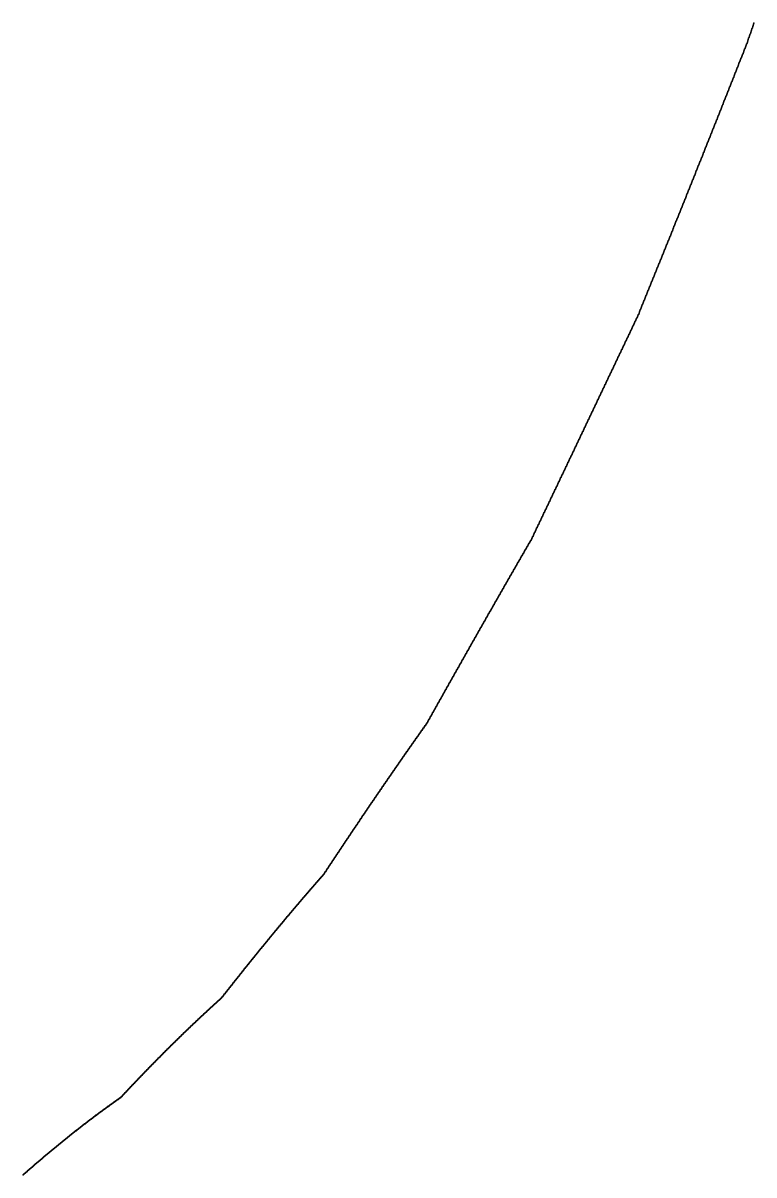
# Model space of a CAD drawing. Header units: metres. Extents: x 0 to 360, y 46 to 216.
# Drawn here: x 225 to 235.48, y 55.87 to 72.39 of the extents above; entities that cross this region are included whole.
import ezdxf

# ---------------------------------------------------------------- set-up
doc = ezdxf.new("R2010")
doc.units = ezdxf.units.M

msp = doc.modelspace()

# ---------------------------------------------------------------- linework, layer by layer
for p in [(235.466, 72.356), (235.472, 72.373), (235.478, 72.389), (235.408, 72.188), (235.414, 72.205), (235.42, 72.222), (235.426, 72.239), (235.431, 72.255), (235.437, 72.272), (235.443, 72.289), (235.449, 72.306), (235.455, 72.322), (235.461, 72.339), (235.35, 72.028), (235.356, 72.043), (235.362, 72.058), (235.367, 72.072), (235.373, 72.087), (235.379, 72.102), (235.385, 72.117), (235.391, 72.134), (235.396, 72.155), (235.402, 72.172), (235.286, 71.866), (235.292, 71.881), (235.298, 71.895), (235.303, 71.91), (235.309, 71.925), (235.315, 71.94), (235.321, 71.954), (235.327, 71.969), (235.332, 71.984), (235.338, 71.999), (235.344, 72.013), (235.216, 71.689), (235.222, 71.704), (235.228, 71.719), (235.234, 71.733), (235.239, 71.748), (235.245, 71.763), (235.251, 71.777), (235.257, 71.792), (235.263, 71.807), (235.268, 71.822), (235.274, 71.836), (235.28, 71.851), (235.152, 71.527), (235.158, 71.542), (235.164, 71.557), (235.169, 71.571), (235.175, 71.586), (235.181, 71.601), (235.187, 71.615), (235.193, 71.63), (235.199, 71.645), (235.204, 71.66), (235.21, 71.674), (235.088, 71.365), (235.094, 71.38), (235.1, 71.395), (235.105, 71.41), (235.111, 71.424), (235.117, 71.439), (235.123, 71.454), (235.129, 71.468), (235.135, 71.483), (235.14, 71.498), (235.146, 71.512), (235.024, 71.204), (235.03, 71.219), (235.036, 71.233), (235.041, 71.248), (235.047, 71.263), (235.053, 71.277), (235.059, 71.292), (235.065, 71.307), (235.071, 71.321), (235.076, 71.336), (235.082, 71.351), (234.954, 71.028), (234.96, 71.043), (234.966, 71.057), (234.972, 71.072), (234.977, 71.087), (234.983, 71.101), (234.989, 71.116), (234.995, 71.131), (235.001, 71.145), (235.006, 71.16), (235.012, 71.175), (235.018, 71.189), (234.89, 70.867), (234.896, 70.882), (234.902, 70.896), (234.908, 70.911), (234.913, 70.925), (234.919, 70.94), (234.925, 70.955), (234.931, 70.969), (234.937, 70.984), (234.942, 70.999), (234.948, 71.013), (234.826, 70.706), (234.832, 70.721), (234.838, 70.735), (234.843, 70.75), (234.849, 70.764), (234.855, 70.779), (234.861, 70.794), (234.867, 70.808), (234.873, 70.823), (234.878, 70.838), (234.884, 70.852), (234.756, 70.531), (234.762, 70.545), (234.768, 70.56), (234.774, 70.574), (234.779, 70.589), (234.785, 70.604), (234.791, 70.618), (234.797, 70.633), (234.803, 70.648), (234.809, 70.662), (234.814, 70.677), (234.82, 70.691), (234.692, 70.37), (234.698, 70.385), (234.704, 70.399), (234.71, 70.414), (234.715, 70.429), (234.721, 70.443), (234.727, 70.458), (234.733, 70.472), (234.739, 70.487), (234.745, 70.501), (234.75, 70.516), (234.628, 70.21), (234.634, 70.224), (234.64, 70.239), (234.646, 70.254), (234.651, 70.268), (234.657, 70.283), (234.663, 70.297), (234.669, 70.312), (234.675, 70.326), (234.68, 70.341), (234.686, 70.356), (234.558, 70.035), (234.564, 70.05), (234.57, 70.064), (234.576, 70.079), (234.581, 70.093), (234.587, 70.108), (234.593, 70.123), (234.599, 70.137), (234.605, 70.152), (234.611, 70.166), (234.616, 70.181), (234.622, 70.195), (234.494, 69.875), (234.5, 69.89), (234.506, 69.904), (234.512, 69.919), (234.517, 69.934), (234.523, 69.948), (234.529, 69.963), (234.535, 69.977), (234.541, 69.992), (234.547, 70.006), (234.552, 70.021), (234.43, 69.716), (234.436, 69.73), (234.442, 69.745), (234.448, 69.759), (234.453, 69.774), (234.459, 69.788), (234.465, 69.803), (234.471, 69.817), (234.477, 69.832), (234.483, 69.846), (234.488, 69.861), (234.36, 69.542), (234.366, 69.556), (234.372, 69.571), (234.378, 69.585), (234.384, 69.6), (234.389, 69.614), (234.395, 69.629), (234.401, 69.643), (234.407, 69.658), (234.413, 69.672), (234.418, 69.687), (234.424, 69.701), (234.296, 69.383), (234.302, 69.397), (234.308, 69.412), (234.314, 69.426), (234.319, 69.441), (234.325, 69.455), (234.331, 69.47), (234.337, 69.484), (234.343, 69.499), (234.349, 69.513), (234.354, 69.527), (234.226, 69.209), (234.232, 69.224), (234.238, 69.238), (234.244, 69.253), (234.25, 69.267), (234.255, 69.282), (234.261, 69.296), (234.267, 69.311), (234.273, 69.325), (234.279, 69.339), (234.285, 69.354), (234.29, 69.368), (234.162, 69.051), (234.168, 69.065), (234.174, 69.08), (234.18, 69.094), (234.186, 69.108), (234.191, 69.123), (234.197, 69.137), (234.203, 69.152), (234.209, 69.166), (234.215, 69.181), (234.22, 69.195), (234.092, 68.878), (234.098, 68.892), (234.104, 68.907), (234.11, 68.921), (234.116, 68.936), (234.122, 68.95), (234.127, 68.964), (234.133, 68.979), (234.139, 68.993), (234.145, 69.008), (234.151, 69.022), (234.156, 69.036), (234.028, 68.72), (234.034, 68.734), (234.04, 68.749), (234.046, 68.763), (234.052, 68.777), (234.057, 68.792), (234.063, 68.806), (234.069, 68.82), (234.075, 68.835), (234.081, 68.849), (234.087, 68.864), (233.964, 68.562), (233.97, 68.576), (233.976, 68.591), (233.982, 68.605), (233.988, 68.619), (233.993, 68.634), (233.999, 68.648), (234.005, 68.662), (234.011, 68.677), (234.017, 68.691), (234.023, 68.705), (233.894, 68.39), (233.9, 68.404), (233.906, 68.419), (233.912, 68.433), (233.918, 68.447), (233.924, 68.462), (233.929, 68.476), (233.935, 68.49), (233.941, 68.505), (233.947, 68.519), (233.953, 68.533), (233.958, 68.548), (233.83, 68.23), (233.836, 68.247), (233.842, 68.261), (233.848, 68.275), (233.854, 68.29), (233.859, 68.304), (233.865, 68.318), (233.871, 68.333), (233.877, 68.347), (233.883, 68.361), (233.889, 68.376), (233.749, 68.056), (233.755, 68.068), (233.76, 68.08), (233.766, 68.093), (233.772, 68.105), (233.778, 68.117), (233.784, 68.129), (233.79, 68.142), (233.795, 68.154), (233.801, 68.166), (233.807, 68.178), (233.813, 68.19), (233.819, 68.203), (233.825, 68.215), (233.673, 67.897), (233.679, 67.909), (233.685, 67.922), (233.691, 67.934), (233.696, 67.946), (233.702, 67.958), (233.708, 67.971), (233.714, 67.983), (233.72, 67.995), (233.726, 68.007), (233.731, 68.019), (233.737, 68.032), (233.743, 68.044), (233.592, 67.726), (233.597, 67.738), (233.603, 67.75), (233.609, 67.763), (233.615, 67.775), (233.621, 67.787), (233.627, 67.799), (233.632, 67.812), (233.638, 67.824), (233.644, 67.836), (233.65, 67.848), (233.656, 67.861), (233.661, 67.873), (233.667, 67.885), (233.516, 67.567), (233.522, 67.579), (233.528, 67.592), (233.533, 67.604), (233.539, 67.616), (233.545, 67.628), (233.551, 67.64), (233.557, 67.653), (233.562, 67.665), (233.568, 67.677), (233.574, 67.689), (233.58, 67.702), (233.586, 67.714), (233.434, 67.396), (233.44, 67.408), (233.446, 67.42), (233.452, 67.432), (233.458, 67.445), (233.463, 67.457), (233.469, 67.469), (233.475, 67.481), (233.481, 67.494), (233.487, 67.506), (233.493, 67.518), (233.498, 67.53), (233.504, 67.543), (233.51, 67.555), (233.359, 67.237), (233.364, 67.249), (233.37, 67.261), (233.376, 67.273), (233.382, 67.286), (233.388, 67.298), (233.394, 67.31), (233.399, 67.322), (233.405, 67.335), (233.411, 67.347), (233.417, 67.359), (233.423, 67.371), (233.429, 67.384), (233.277, 67.065), (233.283, 67.078), (233.289, 67.09), (233.295, 67.102), (233.3, 67.114), (233.306, 67.127), (233.312, 67.139), (233.318, 67.151), (233.324, 67.163), (233.33, 67.175), (233.335, 67.188), (233.341, 67.2), (233.347, 67.212), (233.353, 67.224), (233.201, 66.906), (233.207, 66.918), (233.213, 66.931), (233.219, 66.943), (233.225, 66.955), (233.23, 66.967), (233.236, 66.98), (233.242, 66.992), (233.248, 67.004), (233.254, 67.016), (233.26, 67.029), (233.265, 67.041), (233.271, 67.053), (233.12, 66.735), (233.126, 66.747), (233.131, 66.759), (233.137, 66.771), (233.143, 66.784), (233.149, 66.796), (233.155, 66.808), (233.161, 66.82), (233.166, 66.833), (233.172, 66.845), (233.178, 66.857), (233.184, 66.869), (233.19, 66.882), (233.196, 66.894), (233.044, 66.576), (233.05, 66.588), (233.056, 66.6), (233.062, 66.612), (233.067, 66.625), (233.073, 66.637), (233.079, 66.649), (233.085, 66.661), (233.091, 66.674), (233.097, 66.686), (233.102, 66.698), (233.108, 66.71), (233.114, 66.723), (232.963, 66.404), (232.968, 66.416), (232.974, 66.429), (232.98, 66.441), (232.986, 66.453), (232.992, 66.465), (232.997, 66.478), (233.003, 66.49), (233.009, 66.502), (233.015, 66.514), (233.021, 66.527), (233.027, 66.539), (233.032, 66.551), (233.038, 66.563), (232.887, 66.245), (232.893, 66.257), (232.898, 66.269), (232.904, 66.282), (232.91, 66.294), (232.916, 66.306), (232.922, 66.318), (232.928, 66.331), (232.933, 66.343), (232.939, 66.355), (232.945, 66.367), (232.951, 66.38), (232.957, 66.392), (232.805, 66.074), (232.811, 66.086), (232.817, 66.098), (232.823, 66.11), (232.829, 66.123), (232.834, 66.135), (232.84, 66.147), (232.846, 66.159), (232.852, 66.172), (232.858, 66.184), (232.864, 66.196), (232.869, 66.208), (232.875, 66.221), (232.881, 66.233), (232.73, 65.915), (232.735, 65.927), (232.741, 65.939), (232.747, 65.951), (232.753, 65.963), (232.759, 65.976), (232.764, 65.988), (232.77, 66), (232.776, 66.012), (232.782, 66.025), (232.788, 66.037), (232.794, 66.049), (232.799, 66.061), (232.648, 65.743), (232.654, 65.755), (232.66, 65.768), (232.665, 65.78), (232.671, 65.792), (232.677, 65.804), (232.683, 65.817), (232.689, 65.829), (232.695, 65.841), (232.7, 65.853), (232.706, 65.866), (232.712, 65.878), (232.718, 65.89), (232.724, 65.902), (232.572, 65.584), (232.578, 65.596), (232.584, 65.609), (232.59, 65.621), (232.596, 65.633), (232.601, 65.645), (232.607, 65.658), (232.613, 65.67), (232.619, 65.682), (232.625, 65.694), (232.63, 65.706), (232.636, 65.719), (232.642, 65.731), (232.491, 65.413), (232.496, 65.425), (232.502, 65.437), (232.508, 65.45), (232.514, 65.462), (232.52, 65.474), (232.526, 65.486), (232.531, 65.499), (232.537, 65.511), (232.543, 65.523), (232.549, 65.535), (232.555, 65.547), (232.561, 65.56), (232.566, 65.572), (232.415, 65.254), (232.421, 65.266), (232.427, 65.278), (232.432, 65.291), (232.438, 65.303), (232.444, 65.315), (232.45, 65.327), (232.456, 65.34), (232.462, 65.352), (232.467, 65.364), (232.473, 65.376), (232.479, 65.388), (232.485, 65.401), (232.333, 65.083), (232.339, 65.095), (232.345, 65.107), (232.351, 65.12), (232.357, 65.132), (232.362, 65.144), (232.368, 65.156), (232.374, 65.168), (232.38, 65.181), (232.386, 65.193), (232.392, 65.205), (232.397, 65.217), (232.403, 65.23), (232.409, 65.242), (232.246, 64.916), (232.252, 64.926), (232.258, 64.936), (232.263, 64.946), (232.269, 64.956), (232.275, 64.966), (232.281, 64.976), (232.287, 64.986), (232.293, 64.996), (232.298, 65.007), (232.304, 65.022), (232.31, 65.034), (232.316, 65.046), (232.322, 65.059), (232.328, 65.071), (232.153, 64.754), (232.159, 64.764), (232.164, 64.774), (232.17, 64.785), (232.176, 64.795), (232.182, 64.805), (232.188, 64.815), (232.194, 64.825), (232.199, 64.835), (232.205, 64.845), (232.211, 64.855), (232.217, 64.865), (232.223, 64.875), (232.228, 64.885), (232.234, 64.895), (232.24, 64.905), (232.06, 64.593), (232.065, 64.603), (232.071, 64.613), (232.077, 64.623), (232.083, 64.633), (232.089, 64.643), (232.094, 64.653), (232.1, 64.663), (232.106, 64.673), (232.112, 64.684), (232.118, 64.694), (232.124, 64.704), (232.129, 64.714), (232.135, 64.724), (232.141, 64.734), (232.147, 64.744), (231.96, 64.42), (231.966, 64.43), (231.972, 64.441), (231.978, 64.451), (231.984, 64.461), (231.99, 64.471), (231.995, 64.481), (232.001, 64.491), (232.007, 64.501), (232.013, 64.512), (232.019, 64.522), (232.025, 64.532), (232.03, 64.542), (232.036, 64.552), (232.042, 64.562), (232.048, 64.572), (232.054, 64.582), (231.867, 64.258), (231.873, 64.268), (231.879, 64.278), (231.885, 64.288), (231.891, 64.298), (231.896, 64.309), (231.902, 64.319), (231.908, 64.329), (231.914, 64.339), (231.92, 64.349), (231.925, 64.359), (231.931, 64.369), (231.937, 64.38), (231.943, 64.39), (231.949, 64.4), (231.955, 64.41), (231.774, 64.095), (231.78, 64.105), (231.786, 64.115), (231.791, 64.125), (231.797, 64.135), (231.803, 64.146), (231.809, 64.156), (231.815, 64.166), (231.821, 64.176), (231.826, 64.186), (231.832, 64.197), (231.838, 64.207), (231.844, 64.217), (231.85, 64.227), (231.856, 64.237), (231.861, 64.247), (231.681, 63.931), (231.687, 63.941), (231.692, 63.952), (231.698, 63.962), (231.704, 63.972), (231.71, 63.982), (231.716, 63.992), (231.722, 64.003), (231.727, 64.013), (231.733, 64.023), (231.739, 64.033), (231.745, 64.044), (231.751, 64.054), (231.756, 64.064), (231.762, 64.074), (231.768, 64.084), (231.587, 63.767), (231.593, 63.778), (231.599, 63.788), (231.605, 63.798), (231.611, 63.808), (231.617, 63.819), (231.622, 63.829), (231.628, 63.839), (231.634, 63.849), (231.64, 63.86), (231.646, 63.87), (231.652, 63.88), (231.657, 63.89), (231.663, 63.9), (231.669, 63.911), (231.675, 63.921), (231.488, 63.593), (231.494, 63.603), (231.5, 63.613), (231.506, 63.624), (231.512, 63.634), (231.518, 63.644), (231.523, 63.654), (231.529, 63.665), (231.535, 63.675), (231.541, 63.685), (231.547, 63.696), (231.552, 63.706), (231.558, 63.716), (231.564, 63.726), (231.57, 63.737), (231.576, 63.747), (231.582, 63.757), (231.395, 63.428), (231.401, 63.439), (231.407, 63.449), (231.413, 63.459), (231.418, 63.469), (231.424, 63.48), (231.43, 63.49), (231.436, 63.5), (231.442, 63.511), (231.448, 63.521), (231.453, 63.531), (231.459, 63.541), (231.465, 63.552), (231.471, 63.562), (231.477, 63.572), (231.483, 63.583), (231.302, 63.263), (231.308, 63.274), (231.314, 63.284), (231.319, 63.294), (231.325, 63.305), (231.331, 63.315), (231.337, 63.325), (231.343, 63.336), (231.348, 63.346), (231.354, 63.356), (231.36, 63.366), (231.366, 63.377), (231.372, 63.387), (231.378, 63.397), (231.383, 63.408), (231.389, 63.418), (231.209, 63.098), (231.214, 63.108), (231.22, 63.119), (231.226, 63.129), (231.232, 63.139), (231.238, 63.15), (231.244, 63.16), (231.249, 63.17), (231.255, 63.181), (231.261, 63.191), (231.267, 63.201), (231.273, 63.212), (231.279, 63.222), (231.284, 63.232), (231.29, 63.243), (231.296, 63.253), (231.115, 62.933), (231.121, 62.943), (231.127, 62.953), (231.133, 62.964), (231.139, 62.974), (231.144, 62.984), (231.15, 62.995), (231.156, 63.005), (231.162, 63.015), (231.168, 63.026), (231.174, 63.036), (231.179, 63.046), (231.185, 63.057), (231.191, 63.067), (231.197, 63.077), (231.203, 63.088), (231.022, 62.767), (231.028, 62.777), (231.034, 62.788), (231.04, 62.798), (231.045, 62.808), (231.051, 62.819), (231.057, 62.829), (231.063, 62.839), (231.069, 62.85), (231.075, 62.86), (231.08, 62.87), (231.086, 62.881), (231.092, 62.891), (231.098, 62.902), (231.104, 62.912), (231.109, 62.922), (230.935, 62.611), (230.94, 62.622), (230.946, 62.632), (230.952, 62.642), (230.958, 62.653), (230.964, 62.663), (230.97, 62.673), (230.975, 62.684), (230.981, 62.694), (230.987, 62.705), (230.993, 62.715), (230.999, 62.725), (231.005, 62.736), (231.01, 62.746), (231.016, 62.756), (230.841, 62.445), (230.847, 62.455), (230.853, 62.466), (230.859, 62.476), (230.865, 62.486), (230.87, 62.497), (230.876, 62.507), (230.882, 62.518), (230.888, 62.528), (230.894, 62.538), (230.9, 62.549), (230.905, 62.559), (230.911, 62.57), (230.917, 62.58), (230.923, 62.59), (230.929, 62.601), (230.736, 62.277), (230.742, 62.285), (230.748, 62.293), (230.754, 62.301), (230.76, 62.31), (230.766, 62.318), (230.771, 62.326), (230.777, 62.334), (230.783, 62.342), (230.789, 62.351), (230.795, 62.36), (230.801, 62.372), (230.806, 62.382), (230.812, 62.393), (230.818, 62.403), (230.824, 62.414), (230.83, 62.424), (230.836, 62.434), (230.62, 62.112), (230.626, 62.12), (230.631, 62.128), (230.637, 62.136), (230.643, 62.145), (230.649, 62.153), (230.655, 62.161), (230.661, 62.17), (230.666, 62.178), (230.672, 62.186), (230.678, 62.194), (230.684, 62.203), (230.69, 62.211), (230.696, 62.219), (230.701, 62.227), (230.707, 62.236), (230.713, 62.244), (230.719, 62.252), (230.725, 62.26), (230.731, 62.268), (230.503, 61.945), (230.509, 61.954), (230.515, 61.962), (230.521, 61.97), (230.526, 61.979), (230.532, 61.987), (230.538, 61.995), (230.544, 62.004), (230.55, 62.012), (230.556, 62.02), (230.561, 62.029), (230.567, 62.037), (230.573, 62.045), (230.579, 62.054), (230.585, 62.062), (230.591, 62.07), (230.596, 62.078), (230.602, 62.087), (230.608, 62.095), (230.614, 62.103), (230.387, 61.778), (230.392, 61.786), (230.398, 61.795), (230.404, 61.803), (230.41, 61.811), (230.416, 61.82), (230.422, 61.828), (230.427, 61.837), (230.433, 61.845), (230.439, 61.853), (230.445, 61.862), (230.451, 61.87), (230.457, 61.878), (230.462, 61.887), (230.468, 61.895), (230.474, 61.904), (230.48, 61.912), (230.486, 61.92), (230.492, 61.929), (230.497, 61.937), (230.276, 61.618), (230.282, 61.626), (230.287, 61.635), (230.293, 61.643), (230.299, 61.652), (230.305, 61.66), (230.311, 61.668), (230.317, 61.677), (230.322, 61.685), (230.328, 61.694), (230.334, 61.702), (230.34, 61.711), (230.346, 61.719), (230.352, 61.727), (230.357, 61.736), (230.363, 61.744), (230.369, 61.753), (230.375, 61.761), (230.381, 61.769), (230.159, 61.448), (230.165, 61.457), (230.171, 61.465), (230.177, 61.474), (230.182, 61.482), (230.188, 61.491), (230.194, 61.499), (230.2, 61.508), (230.206, 61.516), (230.212, 61.525), (230.217, 61.533), (230.223, 61.542), (230.229, 61.55), (230.235, 61.559), (230.241, 61.567), (230.247, 61.575), (230.252, 61.584), (230.258, 61.592), (230.264, 61.601), (230.27, 61.609), (230.048, 61.286), (230.054, 61.295), (230.06, 61.303), (230.066, 61.312), (230.072, 61.32), (230.077, 61.329), (230.083, 61.337), (230.089, 61.346), (230.095, 61.355), (230.101, 61.363), (230.107, 61.372), (230.112, 61.38), (230.118, 61.389), (230.124, 61.397), (230.13, 61.406), (230.136, 61.414), (230.142, 61.423), (230.147, 61.431), (230.153, 61.44), (229.937, 61.123), (229.943, 61.132), (229.949, 61.14), (229.955, 61.149), (229.961, 61.158), (229.967, 61.166), (229.972, 61.175), (229.978, 61.183), (229.984, 61.192), (229.99, 61.201), (229.996, 61.209), (230.002, 61.218), (230.007, 61.226), (230.013, 61.235), (230.019, 61.243), (230.025, 61.252), (230.031, 61.261), (230.037, 61.269), (230.042, 61.278), (229.821, 60.951), (229.827, 60.959), (229.832, 60.968), (229.838, 60.977), (229.844, 60.985), (229.85, 60.994), (229.856, 61.003), (229.862, 61.011), (229.867, 61.02), (229.873, 61.029), (229.879, 61.037), (229.885, 61.046), (229.891, 61.054), (229.897, 61.063), (229.902, 61.072), (229.908, 61.08), (229.914, 61.089), (229.92, 61.097), (229.926, 61.106), (229.932, 61.115), (229.71, 60.786), (229.716, 60.795), (229.722, 60.803), (229.727, 60.812), (229.733, 60.821), (229.739, 60.83), (229.745, 60.838), (229.751, 60.847), (229.757, 60.856), (229.762, 60.864), (229.768, 60.873), (229.774, 60.882), (229.78, 60.89), (229.786, 60.899), (229.792, 60.908), (229.797, 60.916), (229.803, 60.925), (229.809, 60.933), (229.815, 60.942), (229.599, 60.621), (229.605, 60.629), (229.611, 60.638), (229.617, 60.647), (229.622, 60.655), (229.628, 60.664), (229.634, 60.673), (229.64, 60.682), (229.646, 60.69), (229.652, 60.699), (229.657, 60.708), (229.663, 60.716), (229.669, 60.725), (229.675, 60.734), (229.681, 60.743), (229.687, 60.751), (229.692, 60.76), (229.698, 60.769), (229.704, 60.777), (229.488, 60.454), (229.494, 60.463), (229.5, 60.472), (229.506, 60.481), (229.512, 60.489), (229.517, 60.498), (229.523, 60.507), (229.529, 60.516), (229.535, 60.524), (229.541, 60.533), (229.547, 60.542), (229.552, 60.551), (229.558, 60.559), (229.564, 60.568), (229.57, 60.577), (229.576, 60.586), (229.582, 60.594), (229.587, 60.603), (229.593, 60.612), (229.383, 60.296), (229.389, 60.305), (229.395, 60.314), (229.401, 60.322), (229.407, 60.331), (229.412, 60.34), (229.418, 60.349), (229.424, 60.358), (229.43, 60.366), (229.436, 60.375), (229.442, 60.384), (229.447, 60.393), (229.453, 60.402), (229.459, 60.41), (229.465, 60.419), (229.471, 60.428), (229.477, 60.437), (229.482, 60.445), (229.261, 60.128), (229.267, 60.135), (229.272, 60.142), (229.278, 60.148), (229.284, 60.155), (229.29, 60.161), (229.296, 60.168), (229.302, 60.175), (229.307, 60.181), (229.313, 60.189), (229.319, 60.199), (229.325, 60.208), (229.331, 60.217), (229.337, 60.225), (229.342, 60.234), (229.348, 60.243), (229.354, 60.252), (229.36, 60.261), (229.366, 60.27), (229.372, 60.278), (229.377, 60.287), (229.115, 59.961), (229.121, 59.968), (229.127, 59.974), (229.132, 59.981), (229.138, 59.988), (229.144, 59.995), (229.15, 60.001), (229.156, 60.008), (229.162, 60.015), (229.167, 60.021), (229.173, 60.028), (229.179, 60.035), (229.185, 60.042), (229.191, 60.048), (229.197, 60.055), (229.202, 60.062), (229.208, 60.068), (229.214, 60.075), (229.22, 60.082), (229.226, 60.088), (229.232, 60.095), (229.237, 60.102), (229.243, 60.108), (229.249, 60.115), (229.255, 60.122), (228.975, 59.798), (228.981, 59.805), (228.987, 59.812), (228.992, 59.819), (228.998, 59.825), (229.004, 59.832), (229.01, 59.839), (229.016, 59.846), (229.022, 59.853), (229.027, 59.859), (229.033, 59.866), (229.039, 59.873), (229.045, 59.88), (229.051, 59.887), (229.057, 59.893), (229.062, 59.9), (229.068, 59.907), (229.074, 59.914), (229.08, 59.92), (229.086, 59.927), (229.092, 59.934), (229.097, 59.941), (229.103, 59.947), (229.109, 59.954), (228.835, 59.633), (228.841, 59.64), (228.847, 59.647), (228.852, 59.654), (228.858, 59.661), (228.864, 59.668), (228.87, 59.675), (228.876, 59.681), (228.882, 59.688), (228.887, 59.695), (228.893, 59.702), (228.899, 59.709), (228.905, 59.716), (228.911, 59.723), (228.917, 59.73), (228.922, 59.736), (228.928, 59.743), (228.934, 59.75), (228.94, 59.757), (228.946, 59.764), (228.952, 59.771), (228.957, 59.778), (228.963, 59.784), (228.969, 59.791), (228.695, 59.466), (228.701, 59.473), (228.706, 59.48), (228.712, 59.487), (228.718, 59.494), (228.724, 59.501), (228.73, 59.508), (228.736, 59.515), (228.741, 59.522), (228.747, 59.529), (228.753, 59.536), (228.759, 59.543), (228.765, 59.55), (228.771, 59.557), (228.777, 59.564), (228.782, 59.571), (228.788, 59.578), (228.794, 59.585), (228.8, 59.592), (228.806, 59.598), (228.812, 59.605), (228.817, 59.612), (228.823, 59.619), (228.829, 59.626), (228.561, 59.304), (228.566, 59.311), (228.572, 59.318), (228.578, 59.325), (228.584, 59.333), (228.59, 59.34), (228.596, 59.347), (228.601, 59.354), (228.607, 59.361), (228.613, 59.368), (228.619, 59.375), (228.625, 59.382), (228.631, 59.389), (228.636, 59.396), (228.642, 59.403), (228.648, 59.41), (228.654, 59.417), (228.66, 59.424), (228.666, 59.431), (228.671, 59.438), (228.677, 59.445), (228.683, 59.452), (228.689, 59.459), (228.42, 59.133), (228.426, 59.141), (228.432, 59.148), (228.438, 59.155), (228.444, 59.162), (228.45, 59.169), (228.455, 59.176), (228.461, 59.183), (228.467, 59.191), (228.473, 59.198), (228.479, 59.205), (228.485, 59.212), (228.491, 59.219), (228.496, 59.226), (228.502, 59.233), (228.508, 59.24), (228.514, 59.248), (228.52, 59.255), (228.526, 59.262), (228.531, 59.269), (228.537, 59.276), (228.543, 59.283), (228.549, 59.29), (228.555, 59.297), (228.286, 58.968), (228.292, 58.975), (228.298, 58.982), (228.304, 58.99), (228.31, 58.997), (228.315, 59.004), (228.321, 59.011), (228.327, 59.018), (228.333, 59.026), (228.339, 59.033), (228.345, 59.04), (228.35, 59.047), (228.356, 59.054), (228.362, 59.062), (228.368, 59.069), (228.374, 59.076), (228.38, 59.083), (228.385, 59.09), (228.391, 59.098), (228.397, 59.105), (228.403, 59.112), (228.409, 59.119), (228.415, 59.126), (228.158, 58.808), (228.164, 58.815), (228.169, 58.823), (228.175, 58.83), (228.181, 58.837), (228.187, 58.845), (228.193, 58.852), (228.199, 58.859), (228.204, 58.866), (228.21, 58.874), (228.216, 58.881), (228.222, 58.888), (228.228, 58.895), (228.234, 58.903), (228.24, 58.91), (228.245, 58.917), (228.251, 58.924), (228.257, 58.932), (228.263, 58.939), (228.269, 58.946), (228.275, 58.953), (228.28, 58.961), (228.024, 58.639), (228.029, 58.647), (228.035, 58.654), (228.041, 58.661), (228.047, 58.669), (228.053, 58.676), (228.059, 58.684), (228.064, 58.691), (228.07, 58.698), (228.076, 58.706), (228.082, 58.713), (228.088, 58.72), (228.094, 58.728), (228.099, 58.735), (228.105, 58.742), (228.111, 58.75), (228.117, 58.757), (228.123, 58.764), (228.129, 58.772), (228.134, 58.779), (228.14, 58.786), (228.146, 58.793), (228.152, 58.801), (227.895, 58.476), (227.901, 58.484), (227.907, 58.491), (227.913, 58.499), (227.918, 58.506), (227.924, 58.514), (227.93, 58.521), (227.936, 58.528), (227.942, 58.536), (227.948, 58.543), (227.953, 58.551), (227.959, 58.558), (227.965, 58.566), (227.971, 58.573), (227.977, 58.58), (227.983, 58.588), (227.989, 58.595), (227.994, 58.602), (228, 58.61), (228.006, 58.617), (228.012, 58.625), (228.018, 58.632), (227.732, 58.31), (227.737, 58.315), (227.743, 58.321), (227.749, 58.326), (227.755, 58.331), (227.761, 58.336), (227.767, 58.342), (227.772, 58.347), (227.778, 58.352), (227.784, 58.358), (227.79, 58.363), (227.796, 58.368), (227.802, 58.374), (227.808, 58.379), (227.813, 58.384), (227.819, 58.389), (227.825, 58.395), (227.831, 58.4), (227.837, 58.405), (227.843, 58.41), (227.848, 58.416), (227.854, 58.424), (227.86, 58.432), (227.866, 58.439), (227.872, 58.447), (227.878, 58.454), (227.883, 58.462), (227.889, 58.469), (227.551, 58.142), (227.556, 58.148), (227.562, 58.153), (227.568, 58.159), (227.574, 58.164), (227.58, 58.17), (227.586, 58.175), (227.591, 58.18), (227.597, 58.186), (227.603, 58.191), (227.609, 58.197), (227.615, 58.202), (227.621, 58.208), (227.627, 58.213), (227.632, 58.218), (227.638, 58.224), (227.644, 58.229), (227.65, 58.235), (227.656, 58.24), (227.662, 58.245), (227.667, 58.251), (227.673, 58.256), (227.679, 58.262), (227.685, 58.267), (227.691, 58.272), (227.697, 58.278), (227.702, 58.283), (227.708, 58.288), (227.714, 58.294), (227.72, 58.299), (227.726, 58.305), (227.381, 57.982), (227.387, 57.987), (227.393, 57.993), (227.399, 57.999), (227.405, 58.004), (227.41, 58.01), (227.416, 58.015), (227.422, 58.021), (227.428, 58.026), (227.434, 58.032), (227.44, 58.038), (227.445, 58.043), (227.451, 58.049), (227.457, 58.054), (227.463, 58.06), (227.469, 58.065), (227.475, 58.071), (227.481, 58.076), (227.486, 58.082), (227.492, 58.087), (227.498, 58.093), (227.504, 58.098), (227.51, 58.104), (227.516, 58.109), (227.521, 58.115), (227.527, 58.12), (227.533, 58.126), (227.539, 58.131), (227.545, 58.137), (227.206, 57.812), (227.212, 57.818), (227.218, 57.823), (227.224, 57.829), (227.229, 57.835), (227.235, 57.841), (227.241, 57.846), (227.247, 57.852), (227.253, 57.858), (227.259, 57.863), (227.264, 57.869), (227.27, 57.875), (227.276, 57.88), (227.282, 57.886), (227.288, 57.892), (227.294, 57.897), (227.299, 57.903), (227.305, 57.909), (227.311, 57.914), (227.317, 57.92), (227.323, 57.926), (227.329, 57.931), (227.335, 57.937), (227.34, 57.943), (227.346, 57.948), (227.352, 57.954), (227.358, 57.959), (227.364, 57.965), (227.37, 57.971), (227.375, 57.976), (227.042, 57.65), (227.048, 57.656), (227.054, 57.662), (227.06, 57.668), (227.066, 57.674), (227.072, 57.679), (227.078, 57.685), (227.083, 57.691), (227.089, 57.697), (227.095, 57.703), (227.101, 57.708), (227.107, 57.714), (227.113, 57.72), (227.118, 57.726), (227.124, 57.732), (227.13, 57.737), (227.136, 57.743), (227.142, 57.749), (227.148, 57.755), (227.153, 57.76), (227.159, 57.766), (227.165, 57.772), (227.171, 57.778), (227.177, 57.783), (227.183, 57.789), (227.189, 57.795), (227.194, 57.801), (227.2, 57.806), (226.879, 57.485), (226.885, 57.491), (226.891, 57.497), (226.896, 57.503), (226.902, 57.509), (226.908, 57.515), (226.914, 57.521), (226.92, 57.527), (226.926, 57.533), (226.932, 57.539), (226.937, 57.545), (226.943, 57.551), (226.949, 57.556), (226.955, 57.562), (226.961, 57.568), (226.967, 57.574), (226.972, 57.58), (226.978, 57.586), (226.984, 57.592), (226.99, 57.598), (226.996, 57.603), (227.002, 57.609), (227.007, 57.615), (227.013, 57.621), (227.019, 57.627), (227.025, 57.633), (227.031, 57.639), (227.037, 57.644), (226.715, 57.317), (226.721, 57.324), (226.727, 57.33), (226.733, 57.336), (226.739, 57.342), (226.745, 57.348), (226.75, 57.354), (226.756, 57.36), (226.762, 57.366), (226.768, 57.372), (226.774, 57.378), (226.78, 57.384), (226.785, 57.39), (226.791, 57.396), (226.797, 57.402), (226.803, 57.408), (226.809, 57.414), (226.815, 57.42), (226.821, 57.426), (226.826, 57.432), (226.832, 57.438), (226.838, 57.444), (226.844, 57.45), (226.85, 57.456), (226.856, 57.462), (226.861, 57.468), (226.867, 57.473), (226.873, 57.479), (226.558, 57.153), (226.563, 57.159), (226.569, 57.165), (226.575, 57.171), (226.581, 57.177), (226.587, 57.183), (226.593, 57.19), (226.599, 57.196), (226.604, 57.202), (226.61, 57.208), (226.616, 57.214), (226.622, 57.22), (226.628, 57.226), (226.634, 57.232), (226.639, 57.238), (226.645, 57.245), (226.651, 57.251), (226.657, 57.257), (226.663, 57.263), (226.669, 57.269), (226.674, 57.275), (226.68, 57.281), (226.686, 57.287), (226.692, 57.293), (226.698, 57.299), (226.704, 57.305), (226.71, 57.311), (226.406, 56.991), (226.412, 56.998), (226.417, 57.004), (226.423, 57.01), (226.429, 57.016), (226.435, 57.023), (226.441, 57.029), (226.447, 57.035), (226.452, 57.041), (226.458, 57.048), (226.464, 57.054), (226.47, 57.06), (226.476, 57.066), (226.482, 57.072), (226.488, 57.079), (226.493, 57.085), (226.499, 57.091), (226.505, 57.097), (226.511, 57.103), (226.517, 57.11), (226.523, 57.116), (226.528, 57.122), (226.534, 57.128), (226.54, 57.134), (226.546, 57.14), (226.552, 57.147), (226.172, 56.822), (226.178, 56.826), (226.184, 56.83), (226.19, 56.834), (226.195, 56.839), (226.201, 56.843), (226.207, 56.847), (226.213, 56.851), (226.219, 56.856), (226.225, 56.86), (226.23, 56.864), (226.236, 56.868), (226.242, 56.873), (226.248, 56.877), (226.254, 56.881), (226.26, 56.885), (226.265, 56.889), (226.271, 56.893), (226.277, 56.898), (226.283, 56.902), (226.289, 56.906), (226.295, 56.91), (226.301, 56.914), (226.306, 56.918), (226.312, 56.923), (226.318, 56.927), (226.324, 56.931), (226.33, 56.935), (226.336, 56.939), (226.341, 56.943), (226.347, 56.947), (226.353, 56.952), (226.359, 56.956), (226.365, 56.96), (226.371, 56.964), (226.377, 56.968), (226.382, 56.972), (226.388, 56.976), (226.394, 56.98), (226.4, 56.985), (225.95, 56.656), (225.956, 56.661), (225.962, 56.665), (225.967, 56.67), (225.973, 56.674), (225.979, 56.678), (225.985, 56.683), (225.991, 56.687), (225.997, 56.692), (226.003, 56.696), (226.008, 56.7), (226.014, 56.705), (226.02, 56.709), (226.026, 56.714), (226.032, 56.718), (226.038, 56.722), (226.043, 56.727), (226.049, 56.731), (226.055, 56.735), (226.061, 56.74), (226.067, 56.744), (226.073, 56.749), (226.078, 56.753), (226.084, 56.757), (226.09, 56.762), (226.096, 56.766), (226.102, 56.77), (226.108, 56.775), (226.114, 56.779), (226.119, 56.783), (226.125, 56.787), (226.131, 56.792), (226.137, 56.796), (226.143, 56.8), (226.149, 56.805), (226.154, 56.809), (226.16, 56.813), (226.166, 56.817), (225.74, 56.493), (225.745, 56.498), (225.751, 56.503), (225.757, 56.507), (225.763, 56.512), (225.769, 56.516), (225.775, 56.521), (225.78, 56.525), (225.786, 56.53), (225.792, 56.535), (225.798, 56.539), (225.804, 56.544), (225.81, 56.548), (225.815, 56.553), (225.821, 56.557), (225.827, 56.562), (225.833, 56.566), (225.839, 56.571), (225.845, 56.576), (225.851, 56.58), (225.856, 56.585), (225.862, 56.589), (225.868, 56.594), (225.874, 56.598), (225.88, 56.603), (225.886, 56.607), (225.891, 56.612), (225.897, 56.616), (225.903, 56.621), (225.909, 56.625), (225.915, 56.63), (225.921, 56.634), (225.927, 56.638), (225.932, 56.643), (225.938, 56.647), (225.944, 56.652), (225.535, 56.329), (225.541, 56.334), (225.547, 56.339), (225.552, 56.343), (225.558, 56.348), (225.564, 56.353), (225.57, 56.358), (225.576, 56.362), (225.582, 56.367), (225.588, 56.372), (225.593, 56.377), (225.599, 56.381), (225.605, 56.386), (225.611, 56.391), (225.617, 56.395), (225.623, 56.4), (225.628, 56.405), (225.634, 56.41), (225.64, 56.414), (225.646, 56.419), (225.652, 56.424), (225.658, 56.428), (225.664, 56.433), (225.669, 56.438), (225.675, 56.442), (225.681, 56.447), (225.687, 56.452), (225.693, 56.456), (225.699, 56.461), (225.704, 56.466), (225.71, 56.47), (225.716, 56.475), (225.722, 56.479), (225.728, 56.484), (225.734, 56.489), (225.33, 56.16), (225.336, 56.164), (225.342, 56.169), (225.348, 56.174), (225.354, 56.179), (225.36, 56.184), (225.365, 56.189), (225.371, 56.194), (225.377, 56.199), (225.383, 56.204), (225.389, 56.209), (225.395, 56.213), (225.4, 56.218), (225.406, 56.223), (225.412, 56.228), (225.418, 56.233), (225.424, 56.238), (225.43, 56.243), (225.436, 56.247), (225.441, 56.252), (225.447, 56.257), (225.453, 56.262), (225.459, 56.267), (225.465, 56.272), (225.471, 56.276), (225.476, 56.281), (225.482, 56.286), (225.488, 56.291), (225.494, 56.296), (225.5, 56.3), (225.506, 56.305), (225.512, 56.31), (225.517, 56.315), (225.523, 56.32), (225.529, 56.324), (225.137, 55.995), (225.143, 56), (225.149, 56.005), (225.155, 56.01), (225.161, 56.015), (225.167, 56.02), (225.172, 56.025), (225.178, 56.03), (225.184, 56.035), (225.19, 56.04), (225.196, 56.045), (225.202, 56.05), (225.208, 56.055), (225.213, 56.06), (225.219, 56.065), (225.225, 56.07), (225.231, 56.075), (225.237, 56.08), (225.243, 56.085), (225.248, 56.09), (225.254, 56.095), (225.26, 56.1), (225.266, 56.105), (225.272, 56.11), (225.278, 56.115), (225.284, 56.12), (225.289, 56.125), (225.295, 56.13), (225.301, 56.135), (225.307, 56.14), (225.313, 56.145), (225.319, 56.15), (225.324, 56.155), (224.997, 55.872), (225.003, 55.877), (225.009, 55.882), (225.015, 55.887), (225.02, 55.893), (225.026, 55.898), (225.032, 55.903), (225.038, 55.908), (225.044, 55.913), (225.05, 55.918), (225.055, 55.923), (225.061, 55.929), (225.067, 55.934), (225.073, 55.939), (225.079, 55.944), (225.085, 55.949), (225.091, 55.954), (225.096, 55.959), (225.102, 55.964), (225.108, 55.969), (225.114, 55.974), (225.12, 55.979), (225.126, 55.985), (225.131, 55.99)]:
    msp.add_point(p)

doc.saveas('drawing.dxf')
